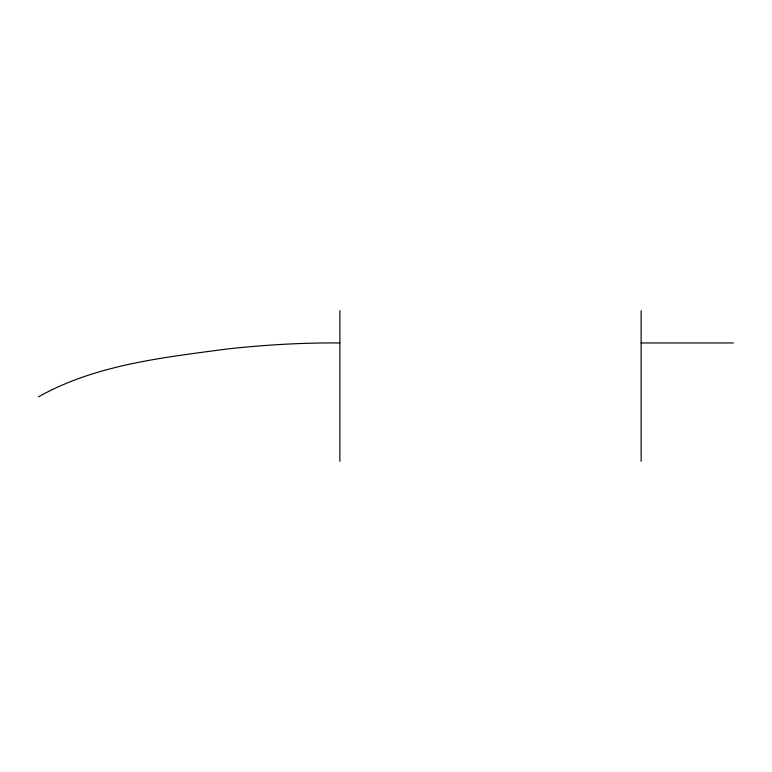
<?xml version="1.0" encoding="UTF-8"?>
<svg xmlns="http://www.w3.org/2000/svg" width="772" height="772" viewBox="0 0 772 772"><rect width="100%" height="100%" fill="white"/><g stroke="black" fill="none" stroke-linecap="round" stroke-linejoin="round"><path stroke-width="1.16" d="M38.6 396.76C95.853 364.645 162.873 357.6 226.891 349.012C264.4 344.91 302.122 342.623 339.863 342.961M641.127 342.961L733.4 342.961M641.127 310.682L641.127 461.318M339.863 310.682L339.863 461.318"/></g></svg>
